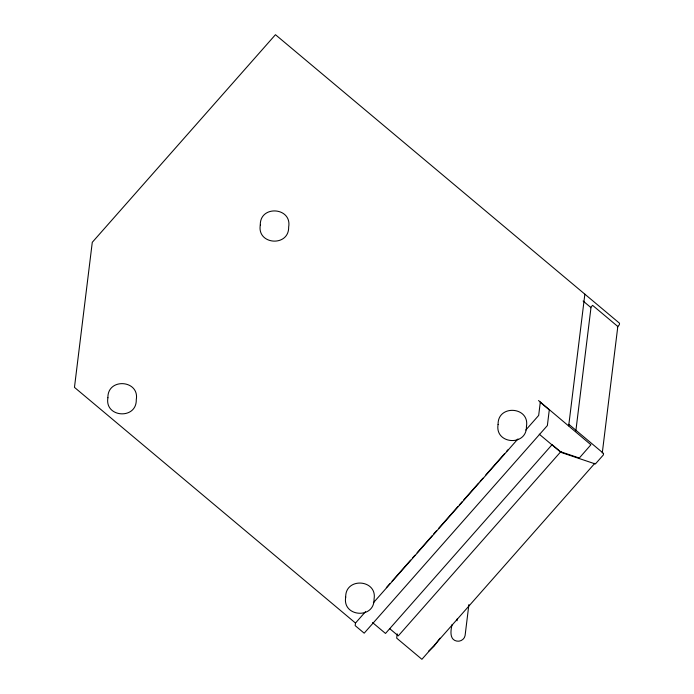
<?xml version="1.0" encoding="UTF-8"?>
<svg xmlns="http://www.w3.org/2000/svg" width="694" height="694" viewBox="0 0 694 694"><rect width="100%" height="100%" fill="white"/><g stroke="black" fill="none" stroke-linecap="round" stroke-linejoin="round"><path stroke-width="1.04" d="M355.562 622.483L355.172 625.624L364.185 633.18L547.366 425.561L549.292 409.868L540.288 402.312M397.211 633.856L396.69 638.15L421.909 659.3L594.862 463.28M452.158 624.427C450.77 629.779 449.061 639.668 456.799 641.1C460.46 641.855 464.433 639.321 465.084 635.609L468.892 604.578M457.025 620.74L457.277 618.727M540.314 402.043L538.674 415.437L525.792 430.037M568.69 425.838L584.86 294.178M575.846 430.939L590.984 307.624L583.107 301.014M602.271 453.035L617.816 326.492L592.589 305.343L590.447 307.772M440.048 638.168L434.088 646.149L428.476 651.284M386.341 587.662L389.915 583.611M392.058 581.173L410.657 560.101M412.809 557.664L414.951 555.235M417.103 552.797L432.119 535.777M433.55 534.154L436.413 530.91M438.556 528.481L457.875 506.585M459.307 504.963L462.161 501.727M463.592 500.105L478.617 483.076M480.048 481.454L482.911 478.209M485.774 474.974L504.373 453.893M506.516 451.456L507.947 449.833M365.512 611.7L355.493 623.056L74.466 387.373L92.276 242.31L275.457 34.7L619.534 323.257L619.352 324.749L617.356 327.013M373.381 602.774L517.924 438.955M552.233 444.49L385.508 633.449L372.539 622.57M560.986 451.473L398.295 635.86L389.629 628.591M568.82 424.303L603.554 453.434L603.372 454.917L595.383 463.974L561.55 452.583L552.034 444.611M538.518 400.533L590.915 444.776L579.299 458.031L559.893 451.499L539.238 434.175M107.908 397.749C104.36 417.667 136.761 419.957 136.267 399.735C139.815 379.818 107.405 377.527 107.908 397.749M260.302 225.029C256.754 244.947 289.155 247.238 288.661 227.016C292.209 207.098 259.799 204.808 260.302 225.029M345.699 597.17C342.151 617.096 374.552 619.386 374.057 599.156C377.605 579.238 345.196 576.948 345.699 597.17M498.092 424.45C494.544 444.377 526.946 446.667 526.451 426.437C529.999 406.519 497.589 404.229 498.092 424.45"/></g></svg>
